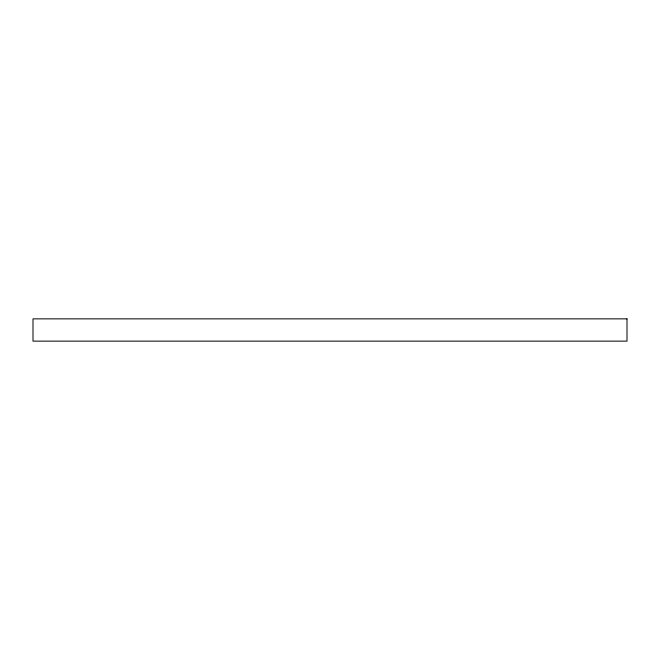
<?xml version="1.0" encoding="UTF-8"?>
<svg xmlns="http://www.w3.org/2000/svg" width="660" height="660" viewBox="0 0 660 660"><rect width="100%" height="100%" fill="white"/><g stroke="black" fill="none" stroke-linecap="round" stroke-linejoin="round"><path stroke-width="0.99" d="M627 318.862L33 318.862L33 341.137L627 341.137L627 318.862"/></g></svg>
